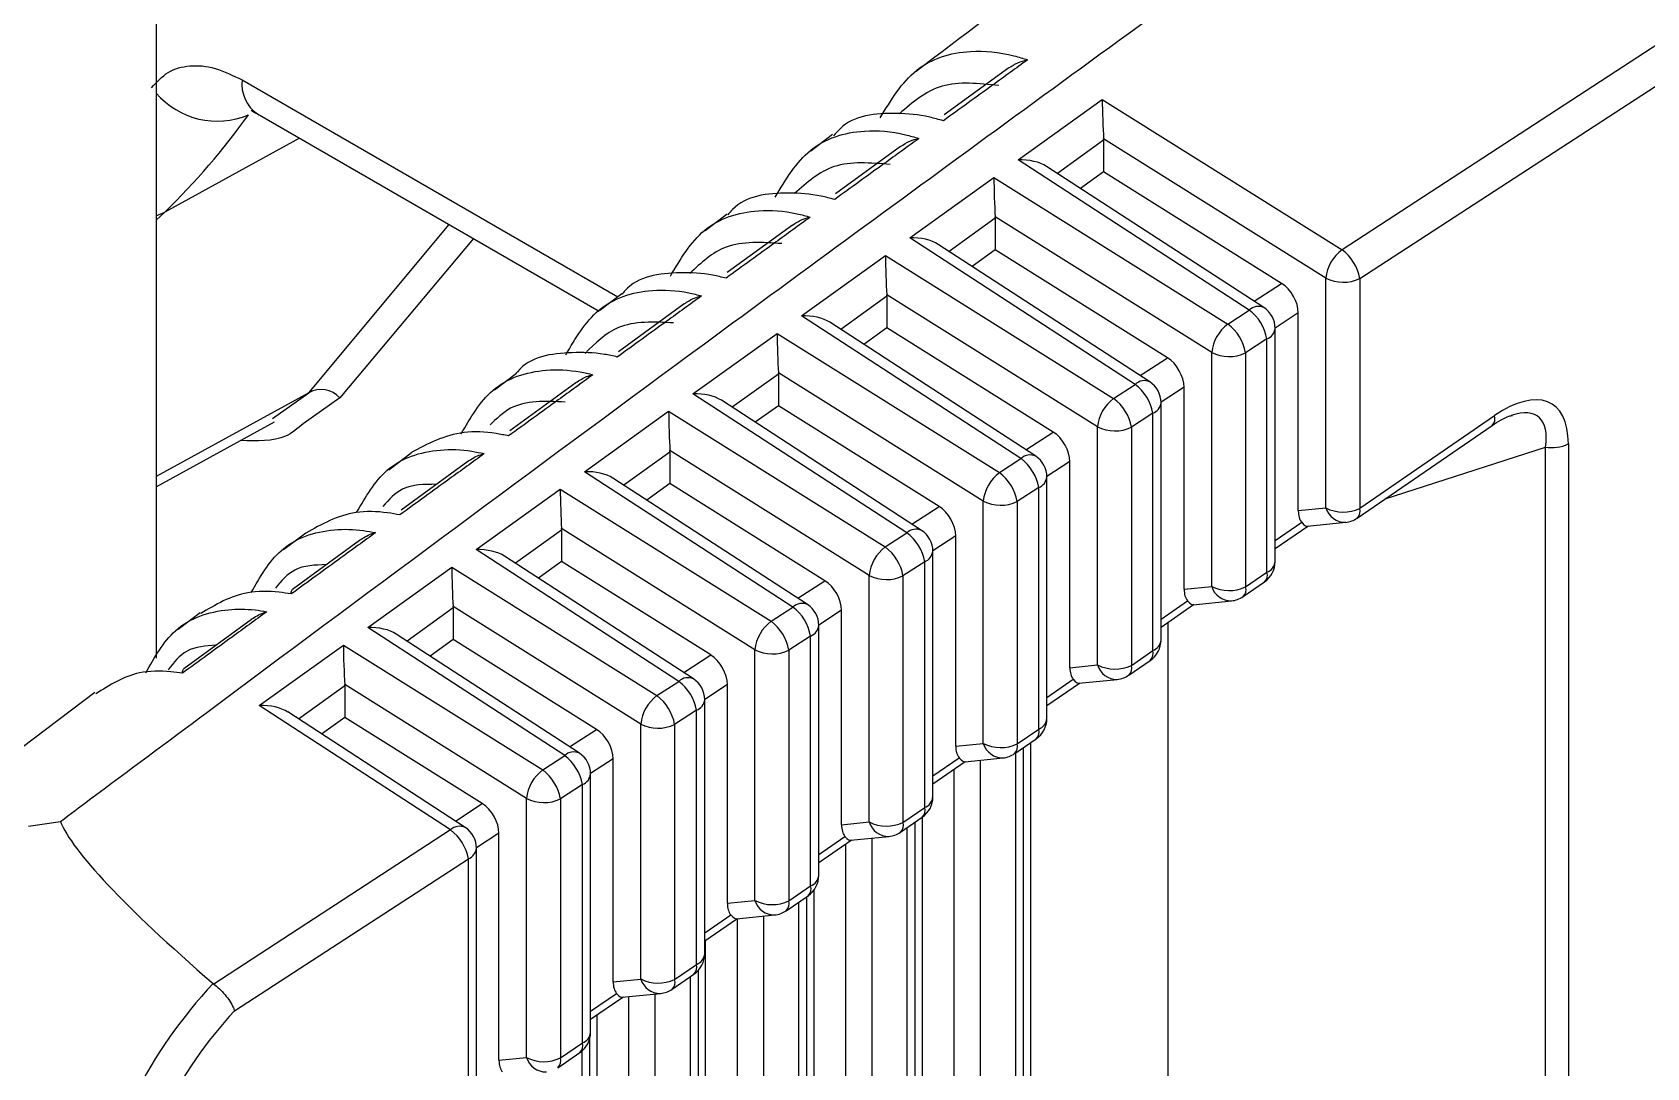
# Model space of a CAD drawing. Extents: x 17.1 to 113.1, y 3.8 to 84.5.
# Drawn here: x 23.294 to 23.947, y 64.615 to 65.034 of the extents above; entities that cross this region are included whole.
import ezdxf

# ---------------------------------------------------------------- set-up
doc = ezdxf.new("R2010")
doc.units = 0
doc.header["$MEASUREMENT"] = 0
doc.layers.add('OBJECT', color=7, linetype='CONTINUOUS')

msp = doc.modelspace()

# ---------------------------------------------------------------- linework, layer by layer
at = {"layer": 'OBJECT'}
for p, q in [((23.34438, 67.02143), (23.34438, 64.78055)), ((24.12805, 65.1437), (23.82391, 64.94571)), ((23.83109, 64.93404), (24.13542, 65.13215)), ((23.68921, 65.01921), (23.66306, 65.00029)), ((23.37916, 65.01436), (23.53112, 64.92663)), ((23.69296, 64.98201), (23.72696, 65.00645)), ((23.72696, 65.00645), (23.82391, 64.94571)), ((23.38538, 65.00062), (23.52345, 64.92091)), ((23.6179, 64.99226), (23.60907, 64.98558)), ((23.40228, 64.99086), (23.34784, 64.96095)), ((23.64543, 64.98742), (23.61914, 64.96837)), ((23.72751, 64.98995), (23.70886, 64.97654)), ((23.81739, 64.93421), (23.72749, 64.99054)), ((23.72751, 64.98995), (23.72751, 64.97719)), ((23.78637, 64.92127), (23.69296, 64.98201)), ((23.79231, 64.92227), (23.70446, 64.9794)), ((23.64912, 64.95048), (23.68312, 64.97493)), ((23.68312, 64.97493), (23.77774, 64.91565)), ((23.72751, 64.97719), (23.71818, 64.97048)), ((23.79951, 64.93208), (23.72751, 64.97719)), ((23.34438, 64.95944), (23.34784, 64.96095)), ((23.34438, 64.95763), (23.34784, 64.96095)), ((23.57529, 64.96004), (23.56643, 64.95334)), ((23.77122, 64.90415), (23.68365, 64.95901)), ((23.40614, 64.88787), (23.46292, 64.95586)), ((23.60166, 64.95561), (23.57522, 64.93644)), ((23.68367, 64.95842), (23.66502, 64.94501)), ((23.68367, 64.95842), (23.68367, 64.94566)), ((23.47268, 64.95022), (23.41861, 64.88576)), ((23.74024, 64.89124), (23.64912, 64.95048)), ((23.74618, 64.89224), (23.66062, 64.94787)), ((23.68367, 64.94566), (23.67434, 64.93895)), ((23.75333, 64.90202), (23.68367, 64.94566)), ((23.60528, 64.91896), (23.63928, 64.94341)), ((23.63928, 64.94341), (23.73156, 64.88559)), ((23.81739, 64.84127), (23.81739, 64.93421)), ((23.83109, 64.93404), (23.83109, 64.8411)), ((23.53269, 64.92782), (23.52379, 64.92109)), ((23.63983, 64.9269), (23.62118, 64.91349)), ((23.72504, 64.87409), (23.63981, 64.92749)), ((23.63983, 64.9269), (23.63983, 64.91414)), ((23.78838, 64.92483), (23.79951, 64.93208)), ((23.5579, 64.92376), (23.53129, 64.90446)), ((23.77774, 64.91565), (23.78637, 64.92127)), ((23.80624, 64.92011), (23.79686, 64.91401)), ((23.80624, 64.84016), (23.80624, 64.92011)), ((23.6941, 64.86121), (23.60528, 64.91896)), ((23.70005, 64.86221), (23.61678, 64.91635)), ((23.63983, 64.91414), (23.6305, 64.90743)), ((23.70716, 64.87196), (23.63983, 64.91414)), ((23.79686, 64.81957), (23.79686, 64.91389)), ((23.56144, 64.88744), (23.59544, 64.91188)), ((23.59544, 64.91188), (23.68538, 64.85553)), ((23.79355, 64.9096), (23.78491, 64.90398)), ((23.79355, 64.81528), (23.79355, 64.9096)), ((23.74224, 64.8948), (23.75333, 64.90202)), ((23.77122, 64.80952), (23.77122, 64.90415)), ((23.78491, 64.90398), (23.78491, 64.80934)), ((23.49008, 64.8956), (23.48115, 64.88884)), ((23.59599, 64.89538), (23.57734, 64.88196)), ((23.67886, 64.84403), (23.59597, 64.89596)), ((23.59599, 64.89538), (23.59599, 64.88262)), ((23.40614, 64.88787), (23.34438, 64.85394)), ((23.39145, 64.87739), (23.40614, 64.88787)), ((23.51413, 64.89189), (23.48735, 64.87245)), ((23.64797, 64.83117), (23.56144, 64.88744)), ((23.73156, 64.88559), (23.74024, 64.89124)), ((23.76006, 64.89005), (23.75073, 64.88398)), ((23.76006, 64.8084), (23.76006, 64.89005)), ((23.41861, 64.88576), (23.40382, 64.87533)), ((23.5176, 64.85591), (23.5516, 64.88036)), ((23.5516, 64.88036), (23.63921, 64.82547)), ((23.65391, 64.83217), (23.57294, 64.88482)), ((23.59599, 64.88262), (23.58666, 64.8759)), ((23.66098, 64.8419), (23.59599, 64.88262)), ((23.75073, 64.78784), (23.75073, 64.88386)), ((23.34438, 64.84978), (23.39223, 64.87605)), ((23.72504, 64.77776), (23.72504, 64.87409)), ((23.74742, 64.87956), (23.73874, 64.87391)), ((23.73874, 64.87391), (23.73874, 64.77758)), ((23.74742, 64.78355), (23.74742, 64.87956)), ((23.83007, 64.83715), (23.88458, 64.87464)), ((23.8856, 64.87858), (23.83109, 64.8411)), ((23.88449, 64.87458), (23.88458, 64.87464)), ((23.69611, 64.86477), (23.70716, 64.87196)), ((23.44747, 64.86337), (23.4385, 64.85658)), ((23.55215, 64.86385), (23.5335, 64.85044)), ((23.63269, 64.81397), (23.55213, 64.86444)), ((23.55215, 64.86385), (23.55215, 64.85109)), ((23.68538, 64.85553), (23.6941, 64.86121)), ((23.84136, 64.84492), (23.90616, 64.86585)), ((23.90616, 64.17838), (23.90616, 64.86585)), ((23.91544, 64.86714), (23.91544, 64.17966)), ((23.47037, 64.85999), (23.44342, 64.8404)), ((23.60184, 64.80114), (23.5176, 64.85591)), ((23.71388, 64.85999), (23.70459, 64.85394)), ((23.71388, 64.77664), (23.71388, 64.85999)), ((23.47376, 64.82439), (23.50776, 64.84883)), ((23.50776, 64.84883), (23.59303, 64.79541)), ((23.60778, 64.80214), (23.5291, 64.8533)), ((23.55215, 64.85109), (23.54281, 64.84438)), ((23.6148, 64.81184), (23.55215, 64.85109)), ((23.70128, 64.84953), (23.69256, 64.84385)), ((23.70128, 64.75182), (23.70128, 64.84953)), ((23.70459, 64.75612), (23.70459, 64.85382)), ((23.64997, 64.83473), (23.66098, 64.8419)), ((23.67886, 64.746), (23.67886, 64.84403)), ((23.69256, 64.84385), (23.69256, 64.74583)), ((23.80624, 64.84016), (23.81739, 64.84127)), ((23.79686, 64.82806), (23.80761, 64.83545)), ((23.80988, 64.83389), (23.8254, 64.83544)), ((23.40483, 64.83112), (23.39586, 64.82433)), ((23.50831, 64.83233), (23.48966, 64.81891)), ((23.58651, 64.78391), (23.50829, 64.83291)), ((23.50831, 64.83233), (23.50831, 64.81957)), ((23.63921, 64.82547), (23.64797, 64.83117)), ((23.66771, 64.82993), (23.65846, 64.82391)), ((23.66771, 64.74489), (23.66771, 64.82993)), ((23.79686, 64.82482), (23.81009, 64.83391)), ((23.42661, 64.82806), (23.39948, 64.80832)), ((23.5557, 64.77111), (23.47376, 64.82439)), ((23.56164, 64.77211), (23.48526, 64.82177)), ((23.65846, 64.72439), (23.65846, 64.82379)), ((23.42992, 64.79286), (23.46391, 64.81731)), ((23.46391, 64.81731), (23.54685, 64.76534)), ((23.50831, 64.81957), (23.49897, 64.81285)), ((23.56863, 64.78178), (23.50831, 64.81957)), ((23.65515, 64.8195), (23.64638, 64.81379)), ((23.65515, 64.7201), (23.65515, 64.8195)), ((23.78491, 64.80934), (23.79355, 64.81528)), ((23.60384, 64.8047), (23.6148, 64.81184)), ((23.63269, 64.71424), (23.63269, 64.81397)), ((23.64638, 64.81379), (23.64638, 64.71407)), ((23.76006, 64.8084), (23.77122, 64.80952)), ((23.78389, 64.80539), (23.79253, 64.81133)), ((23.75073, 64.79633), (23.76144, 64.8037)), ((23.75073, 64.79309), (23.76391, 64.80215)), ((23.7637, 64.80213), (23.77922, 64.80368)), ((23.36219, 64.79887), (23.35321, 64.79208)), ((23.38286, 64.7961), (23.35553, 64.7762)), ((23.46447, 64.8008), (23.44581, 64.78739)), ((23.54033, 64.75384), (23.46445, 64.80139)), ((23.46447, 64.8008), (23.46447, 64.78804)), ((23.59303, 64.79541), (23.60184, 64.80114)), ((23.62153, 64.79987), (23.61233, 64.79388)), ((23.62153, 64.71313), (23.62153, 64.79987)), ((23.50957, 64.74107), (23.42992, 64.79286)), ((23.51551, 64.74207), (23.44141, 64.79025)), ((23.60901, 64.78946), (23.60021, 64.78373)), ((23.60901, 64.68837), (23.60901, 64.78946)), ((23.61233, 64.69266), (23.61233, 64.79376)), ((23.75346, 64.79496), (23.75346, 64.27495)), ((23.38608, 64.76134), (23.42007, 64.78578)), ((23.42007, 64.78578), (23.50067, 64.73528)), ((23.46447, 64.78804), (23.45513, 64.78133)), ((23.52245, 64.75171), (23.46447, 64.78804)), ((23.58651, 64.68248), (23.58651, 64.78391)), ((23.60021, 64.78373), (23.60021, 64.68231)), ((23.73874, 64.77758), (23.74742, 64.78355)), ((23.55771, 64.77467), (23.56863, 64.78178)), ((23.71388, 64.77664), (23.72504, 64.77776)), ((23.73772, 64.77364), (23.7464, 64.7796)), ((23.49416, 64.72378), (23.42061, 64.76986)), ((23.54685, 64.76534), (23.5557, 64.77111)), ((23.57535, 64.76981), (23.56619, 64.76384)), ((23.57535, 64.68137), (23.57535, 64.76981)), ((23.70459, 64.7646), (23.71526, 64.77194)), ((23.70459, 64.76136), (23.71773, 64.7704)), ((23.71752, 64.77037), (23.73304, 64.77192)), ((23.31956, 64.76663), (23.24074, 64.70702)), ((23.42063, 64.76928), (23.40197, 64.75586)), ((23.42063, 64.76928), (23.42063, 64.75652)), ((23.56619, 64.66093), (23.56619, 64.76372)), ((23.46343, 64.71104), (23.38608, 64.76134)), ((23.46937, 64.71204), (23.39757, 64.75873)), ((23.42063, 64.75652), (23.41129, 64.74981)), ((23.47627, 64.72165), (23.42063, 64.75652)), ((23.56288, 64.75943), (23.55403, 64.75367)), ((23.56288, 64.65664), (23.56288, 64.75943)), ((23.51157, 64.74463), (23.52245, 64.75171)), ((23.54033, 64.65073), (23.54033, 64.75384)), ((23.55403, 64.75367), (23.55403, 64.65055)), ((23.69256, 64.74583), (23.70128, 64.75182)), ((23.66771, 64.74489), (23.67886, 64.746)), ((23.69154, 64.74188), (23.70026, 64.74788)), ((23.69516, 64.23182), (23.69516, 64.74436)), ((23.69808, 64.23711), (23.69808, 64.74638)), ((23.50067, 64.73528), (23.50957, 64.74107)), ((23.52918, 64.73975), (23.52006, 64.73381)), ((23.52918, 64.64961), (23.52918, 64.73975)), ((23.65846, 64.73288), (23.66908, 64.74018)), ((23.65846, 64.72963), (23.67156, 64.73864)), ((23.67135, 64.73862), (23.68687, 64.74017)), ((23.67772, 64.23869), (23.67772, 64.73925)), ((23.69181, 64.74206), (23.69181, 64.23036)), ((23.52006, 64.6292), (23.52006, 64.73369)), ((23.66696, 64.73548), (23.66696, 64.27754)), ((23.49416, 64.61897), (23.49416, 64.72378)), ((23.51675, 64.7294), (23.50785, 64.72361)), ((23.51675, 64.62491), (23.51675, 64.7294)), ((23.46544, 64.7146), (23.47627, 64.72165)), ((23.50785, 64.72361), (23.50785, 64.61879)), ((23.64638, 64.71407), (23.65515, 64.7201)), ((23.29274, 64.71253), (23.30564, 64.71447)), ((23.46343, 64.71104), (23.36763, 64.64867)), ((23.62153, 64.71313), (23.63269, 64.71424)), ((23.64536, 64.71012), (23.65413, 64.71615)), ((23.64796, 64.71191), (23.64796, 64.21127)), ((23.65131, 64.21273), (23.65131, 64.71421)), ((23.65424, 64.21801), (23.65424, 64.71623)), ((23.483, 64.70968), (23.47392, 64.70378)), ((23.483, 64.61785), (23.483, 64.70968)), ((23.61233, 64.70115), (23.62291, 64.70842)), ((23.61233, 64.6979), (23.62538, 64.70688)), ((23.62312, 64.70533), (23.62312, 64.25845)), ((23.62517, 64.70686), (23.64069, 64.70841)), ((23.63388, 64.2196), (23.63388, 64.70773)), ((23.37608, 64.63782), (23.47061, 64.69936)), ((23.47061, 64.59318), (23.47061, 64.69936)), ((23.47392, 64.59747), (23.47392, 64.70366)), ((23.60021, 64.68231), (23.60901, 64.68837)), ((23.6104, 64.19892), (23.6104, 64.68676)), ((23.57535, 64.68137), (23.58651, 64.68248)), ((23.59919, 64.67836), (23.60799, 64.68442)), ((23.60412, 64.68176), (23.60412, 64.19218)), ((23.60747, 64.19363), (23.60747, 64.68406)), ((23.56619, 64.66942), (23.57673, 64.67666)), ((23.56619, 64.66617), (23.5792, 64.67512)), ((23.57899, 64.6751), (23.59451, 64.67665)), ((23.57928, 64.67513), (23.57928, 64.23935)), ((23.59004, 64.20051), (23.59004, 64.6762)), ((23.56656, 64.17983), (23.56656, 64.66643)), ((23.55301, 64.6466), (23.56186, 64.65269)), ((23.55403, 64.65055), (23.56288, 64.65664)), ((23.56363, 64.17454), (23.56363, 64.65425)), ((23.36763, 64.64867), (23.36741, 64.64885)), ((23.52918, 64.64961), (23.54033, 64.65073)), ((23.56028, 64.65161), (23.56028, 64.17308)), ((23.52006, 64.63769), (23.53055, 64.64491)), ((23.52006, 64.63444), (23.53303, 64.64336)), ((23.53282, 64.64334), (23.54834, 64.64489)), ((23.53544, 64.64361), (23.53544, 64.22026)), ((23.5462, 64.18141), (23.5462, 64.64468)), ((23.52272, 64.16074), (23.52272, 64.63628)), ((23.51979, 64.15545), (23.51979, 64.62691)), ((23.50683, 64.61485), (23.51572, 64.62096)), ((23.50785, 64.61879), (23.51675, 64.62491)), ((23.51644, 64.6215), (23.51644, 64.15399)), ((23.483, 64.61785), (23.49416, 64.61897))]:
    msp.add_line(p, q, dxfattribs=at)
for centre, radius, start, end in [((23.39348, 65.01256), 0.01443, 172.85696, 235.83082), ((23.36898, 65.03007), 0.03235, 220.51695, 293.12435), ((23.15282, 65.16284), 0.2807, 314.00793, 324.61972), ((23.83376, 64.93253), 0.01645, 126.76376, 174.14486), ((23.8129, 64.93089), 0.01846, 9.79933, 53.37641), ((23.82442, 64.94803), 0.0155, 243.05411, 295.48896), ((23.79006, 64.91751), 0.00527, 64.69447, 134.42262), ((23.77536, 64.90646), 0.01846, 9.79916, 53.37754), ((23.78686, 64.91389), 0.01, 0, 56.96766), ((23.78758, 64.90247), 0.01645, 126.76691, 174.14377), ((23.76672, 64.90083), 0.01846, 9.79916, 53.37754), ((23.79173, 64.91443), 0.00517, 290.70233, 353.98514), ((23.77824, 64.91797), 0.0155, 243.05452, 295.49006), ((23.41106, 64.87905), 0.0101, 41.6559, 119.13682), ((23.74393, 64.88748), 0.00527, 64.69222, 134.42777), ((23.72922, 64.87642), 0.01846, 9.79925, 53.37545), ((23.74073, 64.88386), 0.01, 0, 56.96766), ((23.7414, 64.87241), 0.01645, 126.76361, 174.14604), ((23.72054, 64.87077), 0.01846, 9.8011, 53.37359), ((23.74559, 64.8844), 0.00516, 290.68559, 354.00188), ((23.73207, 64.88791), 0.0155, 243.05493, 295.48814), ((23.88186, 64.87745), 0.00391, 314.04048, 16.9415), ((23.69779, 64.85744), 0.00527, 64.68596, 134.42954), ((23.68309, 64.84639), 0.01846, 9.80052, 53.37418), ((23.69459, 64.85382), 0.01, 0, 56.96766), ((23.90875, 64.88127), 0.01563, 260.4517, 295.31516), ((23.69523, 64.84235), 0.01645, 126.76503, 174.14565), ((23.67437, 64.84071), 0.01846, 9.79916, 53.37754), ((23.69946, 64.85436), 0.00516, 290.68559, 354.00188), ((23.68589, 64.85785), 0.0155, 243.05452, 295.49006), ((23.82442, 64.85509), 0.0155, 243.05411, 295.48896), ((23.82526, 64.84366), 0.00822, 196.86444, 270.9585), ((23.8244, 64.84539), 0.01, 275.70072, 304.51809), ((23.82735, 64.83996), 0.00391, 314.03896, 16.94302), ((23.65166, 64.82741), 0.00527, 64.69944, 134.42214), ((23.63696, 64.81636), 0.01846, 9.79789, 53.37881), ((23.64846, 64.82379), 0.01, 0, 56.96766), ((23.64905, 64.81229), 0.01645, 126.76534, 174.14534), ((23.62819, 64.81065), 0.01846, 9.80102, 53.37416), ((23.65332, 64.82433), 0.00516, 290.6858, 354.0036), ((23.78686, 64.81957), 0.01, 304.51809, 0), ((23.78981, 64.81414), 0.00391, 314.04084, 16.93635), ((23.79187, 64.82001), 0.00502, 289.64425, 355.04322), ((23.63971, 64.82779), 0.0155, 243.05525, 295.48782), ((23.77824, 64.82334), 0.0155, 243.05452, 295.49006), ((23.77908, 64.8119), 0.00822, 196.86864, 270.95444), ((23.78118, 64.8082), 0.00391, 314.03475, 16.94243), ((23.60552, 64.79738), 0.00527, 64.694, 134.42149), ((23.60233, 64.79376), 0.01, 0, 56.96766), ((23.77823, 64.81363), 0.01, 275.70072, 304.51809), ((23.59082, 64.78632), 0.01846, 9.80052, 53.37418), ((23.60287, 64.78223), 0.01645, 126.76419, 174.14545), ((23.58202, 64.78059), 0.01846, 9.79916, 53.37754), ((23.60719, 64.7943), 0.00517, 290.70233, 353.98514), ((23.59354, 64.79773), 0.0155, 243.054, 295.4901), ((23.74073, 64.78784), 0.01, 304.51809, 0), ((23.74368, 64.78241), 0.00391, 314.0397, 16.94397), ((23.74573, 64.78828), 0.00501, 289.6265, 355.06097), ((23.73207, 64.79158), 0.0155, 243.05493, 295.48814), ((23.73291, 64.78014), 0.00822, 196.86757, 270.95537), ((23.735, 64.77644), 0.00391, 314.04048, 16.9415), ((23.55939, 64.76734), 0.00527, 64.69025, 134.42974), ((23.54469, 64.75629), 0.01846, 9.79925, 53.37545), ((23.55619, 64.76372), 0.01, 0, 56.96766), ((23.73205, 64.78187), 0.01, 275.70072, 304.51809), ((23.5567, 64.75217), 0.01645, 126.76534, 174.14534), ((23.53584, 64.75053), 0.01846, 9.80158, 53.3736), ((23.56106, 64.76426), 0.00516, 290.68559, 354.00188), ((23.54736, 64.76767), 0.0155, 243.05525, 295.48782), ((23.69459, 64.75612), 0.01, 304.51809, 0), ((23.69755, 64.75069), 0.00391, 314.03684, 16.94515), ((23.6996, 64.75655), 0.00501, 289.62393, 355.06353), ((23.68589, 64.75982), 0.0155, 243.05452, 295.49006), ((23.68673, 64.74838), 0.00822, 196.86749, 270.9553), ((23.68882, 64.74469), 0.00391, 314.0429, 16.93428), ((23.51326, 64.73731), 0.00527, 64.69514, 134.42194), ((23.49855, 64.72625), 0.01846, 9.80394, 53.37276), ((23.51006, 64.73369), 0.01, 0, 56.96766), ((23.68587, 64.75012), 0.01, 275.70072, 304.51809), ((23.51052, 64.7221), 0.01645, 126.76419, 174.14545), ((23.48966, 64.72047), 0.01846, 9.79789, 53.37881), ((23.51492, 64.73423), 0.00516, 290.68716, 354.00223), ((23.50118, 64.7376), 0.0155, 243.05481, 295.48928), ((23.64846, 64.72439), 0.01, 304.51809, 0), ((23.65346, 64.72482), 0.00501, 289.62555, 355.06384), ((23.65141, 64.71896), 0.00391, 314.04241, 16.93477), ((23.46716, 64.70705), 0.00546, 66.06999, 133.05159), ((23.45242, 64.69622), 0.01846, 9.79916, 53.37754), ((23.46392, 64.70366), 0.01, 0, 56.96766), ((23.63971, 64.72806), 0.0155, 243.05525, 295.48782), ((23.64055, 64.71663), 0.00822, 196.86757, 270.95537), ((23.64265, 64.71293), 0.00391, 314.04048, 16.9415), ((23.6397, 64.71836), 0.01, 275.70072, 304.51809), ((23.46879, 64.7042), 0.00517, 290.70233, 353.98514), ((23.60233, 64.69266), 0.01, 304.51809, 0), ((23.60733, 64.69309), 0.00502, 289.64425, 355.04322), ((23.60528, 64.68723), 0.00391, 314.04084, 16.93635), ((23.59354, 64.6963), 0.0155, 243.054, 295.4901), ((23.59438, 64.68487), 0.00822, 196.86629, 270.95665), ((23.59352, 64.6866), 0.01, 275.70072, 304.51809), ((23.59647, 64.68117), 0.00391, 314.0429, 16.93428), ((23.55619, 64.66093), 0.01, 304.51809, 0), ((23.5612, 64.66136), 0.00501, 289.6265, 355.06097), ((23.55914, 64.6555), 0.00391, 314.03841, 16.94357), ((23.54736, 64.66455), 0.0155, 243.05525, 295.48782), ((23.5482, 64.65311), 0.00822, 196.86933, 270.95361), ((23.54734, 64.65484), 0.01, 275.70072, 304.51809), ((23.55029, 64.64941), 0.00391, 314.04048, 16.9415), ((23.51006, 64.6292), 0.01, 304.51809, 0), ((23.51506, 64.62963), 0.00501, 289.62555, 355.06384), ((23.51301, 64.62377), 0.00391, 314.04284, 16.93434), ((23.50118, 64.63279), 0.0155, 243.05481, 295.48928), ((23.50202, 64.62135), 0.00822, 196.86629, 270.95665), ((23.50411, 64.61766), 0.00391, 314.0429, 16.93428)]:
    msp.add_arc(centre, radius, start, end, dxfattribs=at)
for centre, major_axis, ratio, start_param, end_param in [((23.72745, 64.99907), (-0.00038, 0.01204), 0.026825, 0.909765, 2.358101), ((23.72038, 64.99399), (-0.00502, 0.00868), 0.583023, 3.930752, 4.000853), ((23.69345, 64.97463), (0.01403, 0.00033), 0.527029, 0.656435, 1.593412), ((23.68361, 64.96755), (-0.00038, 0.01204), 0.026825, 0.909765, 2.358101), ((23.67654, 64.96246), (-0.00502, 0.00868), 0.583023, 3.930752, 4.000853), ((23.64961, 64.9431), (0.01403, 0.00033), 0.527029, 0.656435, 1.593412), ((23.63977, 64.93602), (-0.00038, 0.01204), 0.026825, 0.909765, 2.358101), ((23.6327, 64.93094), (-0.00502, 0.00868), 0.583023, 3.930752, 4.000853), ((23.79909, 64.92411), (-0.00503, 0.00865), 0.586689, 3.931682, 5.443764), ((23.60577, 64.91158), (0.01403, 0.00033), 0.527029, 0.656435, 1.593412), ((23.59593, 64.9045), (-0.00038, 0.01204), 0.026825, 0.909765, 2.358101), ((23.75291, 64.89404), (-0.00503, 0.00865), 0.586689, 3.931682, 5.443764), ((23.58886, 64.89941), (-0.00502, 0.00868), 0.583023, 3.930752, 4.000853), ((23.56193, 64.88005), (0.01403, 0.00033), 0.527029, 0.656435, 1.593412), ((23.87997, 64.83672), (0.02883, 0.04658), 0.44344, 5.661566, 7.073092), ((23.55209, 64.87297), (-0.00038, 0.01204), 0.026825, 0.909765, 2.358101), ((23.87328, 64.84101), (0.03016, 0.037), 0.376374, 5.707099, 6.809954), ((23.70674, 64.86398), (-0.00503, 0.00865), 0.586689, 3.931682, 5.443764), ((23.54501, 64.86789), (-0.00502, 0.00868), 0.583023, 3.930752, 4.000853), ((23.51809, 64.84853), (0.01403, 0.00033), 0.527029, 0.656435, 1.593412), ((23.50825, 64.84145), (-0.00038, 0.01204), 0.026825, 0.909765, 2.358101), ((23.66056, 64.83392), (-0.00503, 0.00865), 0.586689, 3.931682, 5.443764), ((23.81368, 64.84432), (0.00469, 0.00996), 0.580588, 2.252663, 2.870395), ((23.80654, 64.84361), (-0.00354, 0.00967), 0.277978, 2.464247, 3.212889), ((23.50117, 64.83636), (-0.00502, 0.00868), 0.583023, 3.930752, 4.000853), ((23.47425, 64.817), (0.01403, 0.00033), 0.527029, 0.656435, 1.593412), ((23.4644, 64.80992), (-0.00038, 0.01204), 0.026825, 0.909765, 2.358101), ((23.61438, 64.80386), (-0.00503, 0.00865), 0.586689, 3.931682, 5.443764), ((23.76751, 64.81256), (0.00469, 0.00996), 0.580588, 2.252663, 2.870395), ((23.76036, 64.81185), (-0.00354, 0.00967), 0.277978, 2.464247, 3.212889), ((23.45733, 64.80484), (-0.00502, 0.00868), 0.583023, 3.930752, 4.000853), ((23.43041, 64.78548), (0.01403, 0.00033), 0.527029, 0.656435, 1.593412), ((23.42056, 64.7784), (-0.00038, 0.01204), 0.026825, 0.909765, 2.358101), ((23.56821, 64.7738), (-0.00503, 0.00865), 0.586689, 3.931682, 5.443764), ((23.72133, 64.7808), (0.00469, 0.00996), 0.580588, 2.252663, 2.870395), ((23.41349, 64.77331), (-0.00502, 0.00868), 0.583023, 3.930752, 4.000853), ((23.71418, 64.78009), (-0.00354, 0.00967), 0.277978, 2.464247, 3.212889), ((23.38657, 64.75395), (0.01403, 0.00033), 0.527029, 0.656435, 1.593412), ((23.52203, 64.74374), (-0.00503, 0.00865), 0.586689, 3.931682, 5.443764), ((23.67515, 64.74905), (0.00469, 0.00996), 0.580588, 2.252663, 2.870395), ((23.66801, 64.74833), (-0.00354, 0.00967), 0.277978, 2.464247, 3.212889), ((23.47585, 64.71368), (-0.00503, 0.00865), 0.586689, 3.931682, 5.443764), ((24.93609, 63.69797), (1.6308, -1.02452), 0.0499, 3.210425, 3.451538), ((23.62898, 64.71729), (0.00469, 0.00996), 0.580588, 2.252663, 2.870395), ((23.62183, 64.71658), (-0.00354, 0.00967), 0.277978, 2.464247, 3.212889), ((23.5828, 64.68553), (0.00469, 0.00996), 0.580588, 2.252663, 2.870395), ((23.57565, 64.68482), (-0.00354, 0.00967), 0.277978, 2.464247, 3.212889), ((23.40629, 64.5811), (0.06455, 0.10125), 0.604584, 1.264376, 2.200997), ((23.53662, 64.65377), (0.00469, 0.00996), 0.580588, 2.252663, 2.870395), ((23.52948, 64.65306), (-0.00354, 0.00967), 0.277978, 2.464247, 3.212889), ((23.41298, 64.57681), (0.05957, 0.09257), 0.606975, 1.282137, 2.203671), ((23.49045, 64.62202), (0.00469, 0.00996), 0.580588, 2.252663, 2.870395)]:
    msp.add_ellipse(centre, major_axis=major_axis, ratio=ratio, start_param=start_param, end_param=end_param, dxfattribs=at)
for points, knots in [([(23.93379, 65.23042), (23.87716, 65.18792), (23.78291, 65.11717), (23.68913, 65.04617), (23.6517, 65.01782)], [0, 0, 0, 0, 0.600831, 1, 1, 1, 1]), ([(23.30564, 64.71447), (23.30958, 64.71741), (23.3293, 64.7321), (23.41218, 64.7938), (23.57182, 64.91244), (23.71723, 65.01838), (23.79874, 65.07777)], [0, 0, 0, 0, 0.024148, 0.120739, 0.507103, 1, 1, 1, 1]), ([(23.63718, 64.99901), (23.64151, 65.00621), (23.65019, 65.02062), (23.67058, 65.02704), (23.68692, 65.02556), (23.69494, 65.02308), (23.69679, 65.02251)], [0, 0, 0, 0, 0.347934, 0.696161, 0.929831, 1, 1, 1, 1]), ([(23.34252, 65.0112), (23.34461, 65.01352), (23.34879, 65.01816), (23.35783, 65.02058), (23.36809, 65.01979), (23.37547, 65.01616), (23.37916, 65.01436)], [0, 0, 0, 0, 0.250003, 0.499813, 0.750165, 1, 1, 1, 1]), ([(23.69679, 65.02251), (23.69211, 65.01912), (23.68075, 65.0109), (23.66939, 65.00268), (23.66271, 64.99785)], [0, 0, 0, 0, 0.412558, 1, 1, 1, 1]), ([(23.6892, 65.01921), (23.69036, 65.01999), (23.69259, 65.0215), (23.69538, 65.02224), (23.69675, 65.0225), (23.69679, 65.02251)], [0, 0, 0, 0, 0.510414, 0.984867, 1, 1, 1, 1]), ([(23.68508, 65.01212), (23.67702, 65.01296), (23.66108, 65.01461), (23.65027, 65.0053), (23.64492, 65.0007)], [0, 0, 0, 0, 0.505911, 1, 1, 1, 1]), ([(23.38278, 65.00222), (23.38282, 65.00212), (23.3829, 65.0019), (23.38451, 65.00107), (23.38538, 65.00062)], [0, 0, 0, 0, 0.454906, 1, 1, 1, 1]), ([(23.66271, 64.99785), (23.66086, 64.99837), (23.65437, 65.00019), (23.63952, 65.00148), (23.62519, 64.9999), (23.61916, 64.99277), (23.61831, 64.99178)], [0, 0, 0, 0, 0.107573, 0.37584, 0.912504, 1, 1, 1, 1]), ([(23.59473, 64.96701), (23.59894, 64.97406), (23.60747, 64.98835), (23.62742, 64.99472), (23.64337, 64.99347), (23.65103, 64.99124), (23.65285, 64.99071)], [0, 0, 0, 0, 0.347004, 0.702515, 0.929456, 1, 1, 1, 1]), ([(23.65285, 64.99071), (23.64816, 64.98732), (23.6368, 64.9791), (23.62544, 64.97087), (23.61877, 64.96604)], [0, 0, 0, 0, 0.412524, 1, 1, 1, 1]), ([(23.64543, 64.98743), (23.64664, 64.98825), (23.64883, 64.98971), (23.65155, 64.99045), (23.6528, 64.9907), (23.65285, 64.99071)], [0, 0, 0, 0, 0.543276, 0.984567, 1, 1, 1, 1]), ([(23.64124, 64.98016), (23.63322, 64.98084), (23.61781, 64.98214), (23.60749, 64.97284), (23.60254, 64.96838)], [0, 0, 0, 0, 0.520786, 1, 1, 1, 1]), ([(23.61877, 64.96604), (23.61694, 64.96651), (23.61051, 64.9682), (23.5958, 64.96915), (23.58187, 64.96746), (23.57615, 64.96049), (23.57554, 64.95975)], [0, 0, 0, 0, 0.108629, 0.383786, 0.934313, 1, 1, 1, 1]), ([(23.55233, 64.93505), (23.55642, 64.94194), (23.56479, 64.95609), (23.58427, 64.96238), (23.59982, 64.96135), (23.60712, 64.95937), (23.6089, 64.95889)], [0, 0, 0, 0, 0.345505, 0.7090745, 0.9289797, 1, 1, 1, 1]), ([(23.6089, 64.95889), (23.60421, 64.95549), (23.59285, 64.94726), (23.58149, 64.93903), (23.57482, 64.93419)], [0, 0, 0, 0, 0.412499, 1, 1, 1, 1]), ([(23.60165, 64.95563), (23.60292, 64.95647), (23.60508, 64.95791), (23.60773, 64.95864), (23.60885, 64.95888), (23.6089, 64.95889)], [0, 0, 0, 0, 0.578415, 0.984222, 1, 1, 1, 1]), ([(23.5974, 64.94816), (23.58942, 64.94868), (23.57455, 64.94966), (23.56472, 64.94037), (23.56017, 64.93607)], [0, 0, 0, 0, 0.536872, 1, 1, 1, 1]), ([(23.57482, 64.93419), (23.57303, 64.93462), (23.56666, 64.93617), (23.55209, 64.93678), (23.53855, 64.935), (23.53315, 64.9282), (23.53277, 64.92772)], [0, 0, 0, 0, 0.109755, 0.392228, 0.957494, 1, 1, 1, 1]), ([(23.51, 64.90314), (23.51394, 64.90985), (23.52215, 64.92383), (23.54113, 64.93002), (23.55628, 64.92921), (23.5632, 64.92747), (23.56495, 64.92703)], [0, 0, 0, 0, 0.343292, 0.715843, 0.928386, 1, 1, 1, 1]), ([(23.56495, 64.92703), (23.56026, 64.92363), (23.5489, 64.91539), (23.53754, 64.90715), (23.53086, 64.90231)], [0, 0, 0, 0, 0.4124608, 1, 1, 1, 1]), ([(23.55787, 64.92381), (23.5592, 64.92468), (23.56132, 64.92607), (23.5639, 64.9268), (23.5649, 64.92702), (23.56495, 64.92703)], [0, 0, 0, 0, 0.616037, 0.983873, 1, 1, 1, 1]), ([(23.55356, 64.91613), (23.54562, 64.91649), (23.5313, 64.91716), (23.52196, 64.90791), (23.51779, 64.90379)], [0, 0, 0, 0, 0.554325, 1, 1, 1, 1]), ([(23.53086, 64.90231), (23.52912, 64.9027), (23.5228, 64.90411), (23.50839, 64.90437), (23.49524, 64.90251), (23.49014, 64.8959), (23.48998, 64.89571)], [0, 0, 0, 0, 0.110957, 0.401223, 0.982187, 1, 1, 1, 1]), ([(23.46773, 64.8713), (23.47151, 64.87779), (23.47954, 64.89158), (23.49801, 64.89764), (23.51274, 64.89706), (23.51929, 64.89554), (23.52099, 64.89515)], [0, 0, 0, 0, 0.34019, 0.722822, 0.927649, 1, 1, 1, 1]), ([(23.52099, 64.89515), (23.51631, 64.89174), (23.50495, 64.8835), (23.49359, 64.87524), (23.48691, 64.8704)], [0, 0, 0, 0, 0.41243, 1, 1, 1, 1]), ([(23.5141, 64.89195), (23.51549, 64.89285), (23.51757, 64.89421), (23.52008, 64.89493), (23.52095, 64.89514), (23.52099, 64.89515)], [0, 0, 0, 0, 0.656288, 0.983471, 1, 1, 1, 1]), ([(23.50972, 64.88406), (23.50174, 64.88444), (23.48977, 64.88501), (23.48202, 64.87737), (23.47944, 64.87482)], [0, 0, 0, 0, 0.666705, 1, 1, 1, 1]), ([(23.40382, 64.87533), (23.4016, 64.8734), (23.39545, 64.86803), (23.38514, 64.86834), (23.37853, 64.86853)], [0, 0, 0, 0, 0.359847, 1, 1, 1, 1]), ([(23.88458, 64.87464), (23.88707, 64.8762), (23.89024, 64.87819), (23.89237, 64.87862), (23.89282, 64.87871)], [0, 0, 0, 0, 0.78639, 1, 1, 1, 1]), ([(23.48691, 64.8704), (23.48521, 64.87073), (23.47897, 64.87197), (23.46436, 64.87261), (23.45413, 64.86716), (23.44735, 64.86356)], [0, 0, 0, 0, 0.11243, 0.41151, 1, 1, 1, 1]), ([(23.42542, 64.83938), (23.42906, 64.84568), (23.43693, 64.8593), (23.45489, 64.86525), (23.46921, 64.86488), (23.47537, 64.86358), (23.47704, 64.86323)], [0, 0, 0, 0, 0.3379675, 0.730831, 0.9269547, 1, 1, 1, 1]), ([(23.47704, 64.86323), (23.47236, 64.85982), (23.46099, 64.85156), (23.44963, 64.8433), (23.44296, 64.83845)], [0, 0, 0, 0, 0.412395, 1, 1, 1, 1]), ([(23.47033, 64.86007), (23.47178, 64.861), (23.47382, 64.86232), (23.47626, 64.86303), (23.477, 64.86322), (23.47704, 64.86323)], [0, 0, 0, 0, 0.699518, 0.983074, 1, 1, 1, 1]), ([(23.45773, 64.85081), (23.45283, 64.85079), (23.44403, 64.85077), (23.43846, 64.84461), (23.436, 64.84188)], [0, 0, 0, 0, 0.556359, 1, 1, 1, 1]), ([(23.44296, 64.83845), (23.44129, 64.83875), (23.43512, 64.83984), (23.42102, 64.84017), (23.41126, 64.83465), (23.40488, 64.83104)], [0, 0, 0, 0, 0.113812, 0.421801, 1, 1, 1, 1]), ([(23.38279, 64.807), (23.38638, 64.81328), (23.39418, 64.82692), (23.41178, 64.83285), (23.42569, 64.83267), (23.43145, 64.83158), (23.43309, 64.83127)], [0, 0, 0, 0, 0.341866, 0.74196, 0.926885, 1, 1, 1, 1]), ([(23.43309, 64.83127), (23.4284, 64.82786), (23.41704, 64.8196), (23.40568, 64.81133), (23.399, 64.80647)], [0, 0, 0, 0, 0.412358, 1, 1, 1, 1]), ([(23.42656, 64.82816), (23.42807, 64.82912), (23.43007, 64.8304), (23.43244, 64.8311), (23.43304, 64.83126), (23.43309, 64.83127)], [0, 0, 0, 0, 0.745909, 0.982578, 1, 1, 1, 1]), ([(23.41322, 64.81832), (23.40865, 64.81817), (23.40021, 64.8179), (23.39497, 64.81171), (23.39257, 64.80887)], [0, 0, 0, 0, 0.541975, 1, 1, 1, 1]), ([(23.399, 64.80647), (23.39738, 64.80672), (23.39127, 64.80767), (23.37769, 64.80772), (23.36838, 64.80212), (23.36241, 64.79854)], [0, 0, 0, 0, 0.115311, 0.432884, 1, 1, 1, 1]), ([(23.399, 64.80647), (23.399, 64.80649), (23.399, 64.80677), (23.39903, 64.80775), (23.39927, 64.8081), (23.39945, 64.80836)], [0, 0, 0, 0, 0.018689, 0.268956, 1, 1, 1, 1]), ([(23.3402, 64.77463), (23.34374, 64.78089), (23.35146, 64.79454), (23.36869, 64.80043), (23.38217, 64.80044), (23.38754, 64.79955), (23.38913, 64.79928)], [0, 0, 0, 0, 0.3457445, 0.7536897, 0.9267594, 1, 1, 1, 1]), ([(23.38913, 64.79928), (23.38445, 64.79587), (23.37308, 64.78759), (23.36172, 64.77931), (23.35504, 64.77445)], [0, 0, 0, 0, 0.412318, 1, 1, 1, 1]), ([(23.38279, 64.79621), (23.38437, 64.79721), (23.38632, 64.79844), (23.38862, 64.79914), (23.38909, 64.79927), (23.38913, 64.79928)], [0, 0, 0, 0, 0.795818, 0.982104, 1, 1, 1, 1]), ([(23.3686, 64.78571), (23.3644, 64.78544), (23.35638, 64.78493), (23.35149, 64.77875), (23.34917, 64.77581)], [0, 0, 0, 0, 0.523943, 1, 1, 1, 1]), ([(23.35504, 64.77445), (23.35504, 64.77447), (23.35504, 64.77469), (23.35507, 64.77563), (23.35531, 64.77598), (23.3555, 64.77625)], [0, 0, 0, 0, 0.019314, 0.222991, 1, 1, 1, 1]), ([(23.35504, 64.77445), (23.35346, 64.77466), (23.34742, 64.77546), (23.33436, 64.77523), (23.32551, 64.76959), (23.31995, 64.76604)], [0, 0, 0, 0, 0.116942, 0.444864, 1, 1, 1, 1]), ([(23.36763, 64.64867), (23.36841, 64.64808), (23.36996, 64.64689), (23.37227, 64.64439), (23.37426, 64.64169), (23.37545, 64.6395), (23.37593, 64.63827), (23.37606, 64.63787), (23.37608, 64.63782)], [0, 0, 0, 0, 0.219285, 0.43851, 0.65924, 0.882982, 0.985818, 1, 1, 1, 1])]:
    msp.add_open_spline(points, degree=3, knots=knots, dxfattribs=at)

doc.saveas('drawing.dxf')
